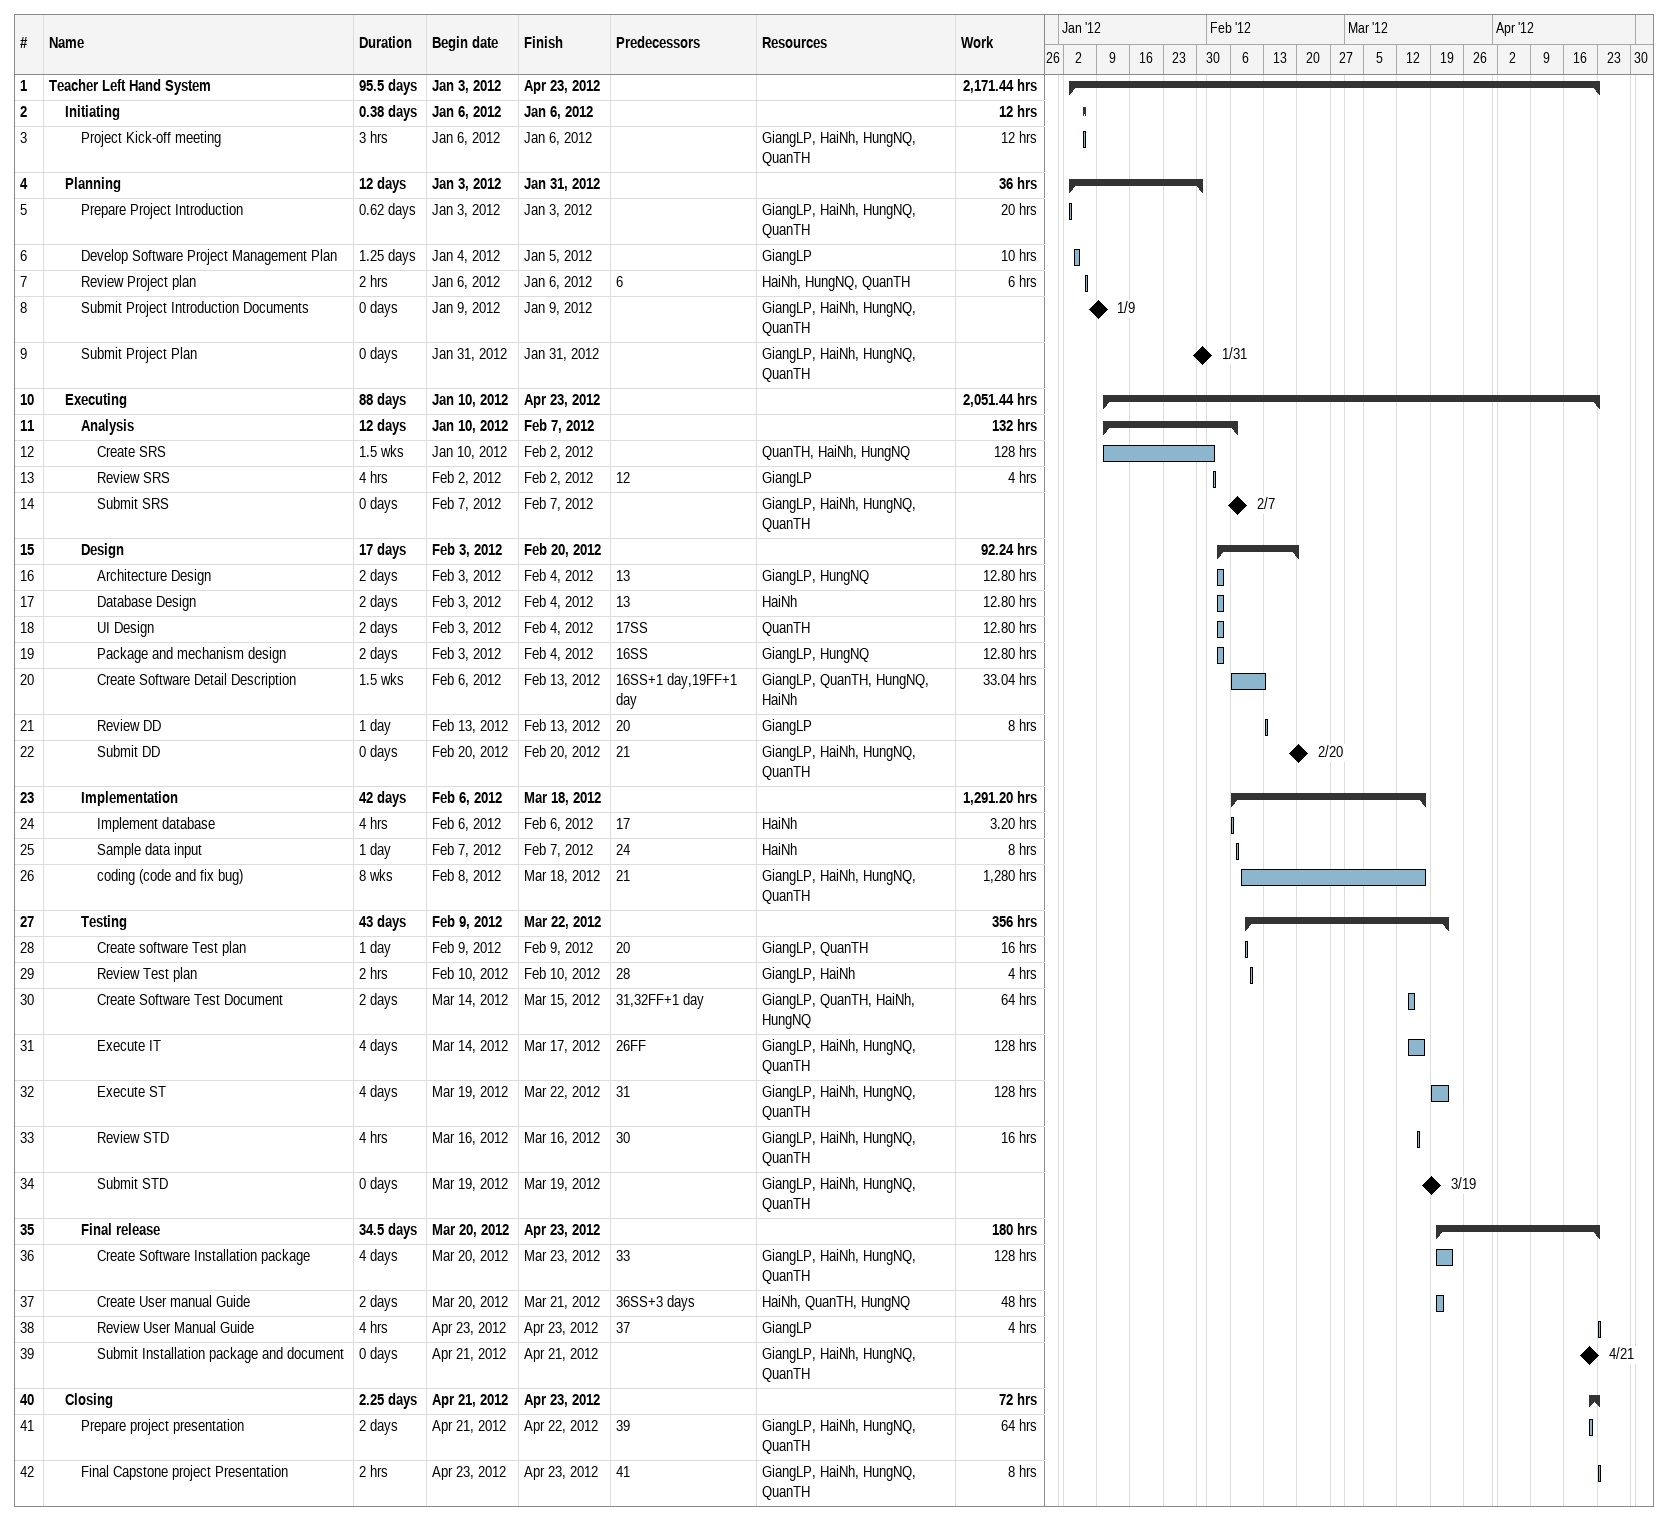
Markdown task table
| ID | Level | Task | Duration | Start | Finish | Predecessors | Resources | Work (h) |
|---|---|---|---|---|---|---|---|---|
| 1 | 1 | **Teacher Left Hand System** | 95.5d | 2012-01-03 | 2012-04-23 |  |  | 2171.44 |
| 2 | 2 | **Initiating** | 0.38d | 2012-01-06 | 2012-01-06 |  |  | 12 |
| 3 | 3 | Project Kick-off meeting | 3h | 2012-01-06 | 2012-01-06 |  | GiangLP, HaiNh, HungNQ, QuanTH | 12 |
| 4 | 2 | **Planning** | 12d | 2012-01-03 | 2012-01-31 |  |  | 36 |
| 5 | 3 | Prepare Project Introduction | 0.62d | 2012-01-03 | 2012-01-03 |  | GiangLP, HaiNh, HungNQ, QuanTH | 20 |
| 6 | 3 | Develop Software Project Management Plan | 1.25d | 2012-01-04 | 2012-01-05 |  | GiangLP | 10 |
| 7 | 3 | Review Project plan | 2h | 2012-01-06 | 2012-01-06 | 6 | HaiNh, HungNQ, QuanTH | 6 |
| 8 | 3 | Submit Project Introduction Documents | 0d | 2012-01-09 | 2012-01-09 |  | GiangLP, HaiNh, HungNQ, QuanTH |  |
| 9 | 3 | Submit Project Plan | 0d | 2012-01-31 | 2012-01-31 |  | GiangLP, HaiNh, HungNQ, QuanTH |  |
| 10 | 2 | **Executing** | 88d | 2012-01-10 | 2012-04-23 |  |  | 2051.44 |
| 11 | 3 | **Analysis** | 12d | 2012-01-10 | 2012-02-07 |  |  | 132 |
| 12 | 4 | Create SRS | 1.5w | 2012-01-10 | 2012-02-02 |  | QuanTH, HaiNh, HungNQ | 128 |
| 13 | 4 | Review SRS | 4h | 2012-02-02 | 2012-02-02 | 12 | GiangLP | 4 |
| 14 | 4 | Submit SRS | 0d | 2012-02-07 | 2012-02-07 |  | GiangLP, HaiNh, HungNQ, QuanTH |  |
| 15 | 3 | **Design** | 17d | 2012-02-03 | 2012-02-20 |  |  | 92.24 |
| 16 | 4 | Architecture Design | 2d | 2012-02-03 | 2012-02-04 | 13 | GiangLP, HungNQ | 12.80 |
| 17 | 4 | Database Design | 2d | 2012-02-03 | 2012-02-04 | 13 | HaiNh | 12.80 |
| 18 | 4 | UI Design | 2d | 2012-02-03 | 2012-02-04 | 17SS | QuanTH | 12.80 |
| 19 | 4 | Package and mechanism design | 2d | 2012-02-03 | 2012-02-04 | 16SS | GiangLP, HungNQ | 12.80 |
| 20 | 4 | Create Software Detail Description | 1.5w | 2012-02-06 | 2012-02-13 | 16SS+1d, 19FF+1d | GiangLP, QuanTH, HungNQ, HaiNh | 33.04 |
| 21 | 4 | Review DD | 1d | 2012-02-13 | 2012-02-13 | 20 | GiangLP | 8 |
| 22 | 4 | Submit DD | 0d | 2012-02-20 | 2012-02-20 | 21 | GiangLP, HaiNh, HungNQ, QuanTH |  |
| 23 | 3 | **Implementation** | 42d | 2012-02-06 | 2012-03-18 |  |  | 1291.20 |
| 24 | 4 | Implement database | 4h | 2012-02-06 | 2012-02-06 | 17 | HaiNh | 3.20 |
| 25 | 4 | Sample data input | 1d | 2012-02-07 | 2012-02-07 | 24 | HaiNh | 8 |
| 26 | 4 | coding (code and fix bug) | 8w | 2012-02-08 | 2012-03-18 | 21 | GiangLP, HaiNh, HungNQ, QuanTH | 1280 |
| 27 | 3 | **Testing** | 43d | 2012-02-09 | 2012-03-22 |  |  | 356 |
| 28 | 4 | Create software Test plan | 1d | 2012-02-09 | 2012-02-09 | 20 | GiangLP, QuanTH | 16 |
| 29 | 4 | Review Test plan | 2h | 2012-02-10 | 2012-02-10 | 28 | GiangLP, HaiNh | 4 |
| 30 | 4 | Create Software Test Document | 2d | 2012-03-14 | 2012-03-15 | 31, 32FF+1d | GiangLP, QuanTH, HaiNh, HungNQ | 64 |
| 31 | 4 | Execute IT | 4d | 2012-03-14 | 2012-03-17 | 26FF | GiangLP, HaiNh, HungNQ, QuanTH | 128 |
| 32 | 4 | Execute ST | 4d | 2012-03-19 | 2012-03-22 | 31 | GiangLP, HaiNh, HungNQ, QuanTH | 128 |
| 33 | 4 | Review STD | 4h | 2012-03-16 | 2012-03-16 | 30 | GiangLP, HaiNh, HungNQ, QuanTH | 16 |
| 34 | 4 | Submit STD | 0d | 2012-03-19 | 2012-03-19 |  | GiangLP, HaiNh, HungNQ, QuanTH |  |
| 35 | 3 | **Final release** | 34.5d | 2012-03-20 | 2012-04-23 |  |  | 180 |
| 36 | 4 | Create Software Installation package | 4d | 2012-03-20 | 2012-03-23 | 33 | GiangLP, HaiNh, HungNQ, QuanTH | 128 |
| 37 | 4 | Create User manual Guide | 2d | 2012-03-20 | 2012-03-21 | 36SS+3d | HaiNh, QuanTH, HungNQ | 48 |
| 38 | 4 | Review User Manual Guide | 4h | 2012-04-23 | 2012-04-23 | 37 | GiangLP | 4 |
| 39 | 4 | Submit Installation package and document | 0d | 2012-04-21 | 2012-04-21 |  | GiangLP, HaiNh, HungNQ, QuanTH |  |
| 40 | 2 | **Closing** | 2.25d | 2012-04-21 | 2012-04-23 |  |  | 72 |
| 41 | 3 | Prepare project presentation | 2d | 2012-04-21 | 2012-04-22 | 39 | GiangLP, HaiNh, HungNQ, QuanTH | 64 |
| 42 | 3 | Final Capstone project Presentation | 2h | 2012-04-23 | 2012-04-23 | 41 | GiangLP, HaiNh, HungNQ, QuanTH | 8 |
